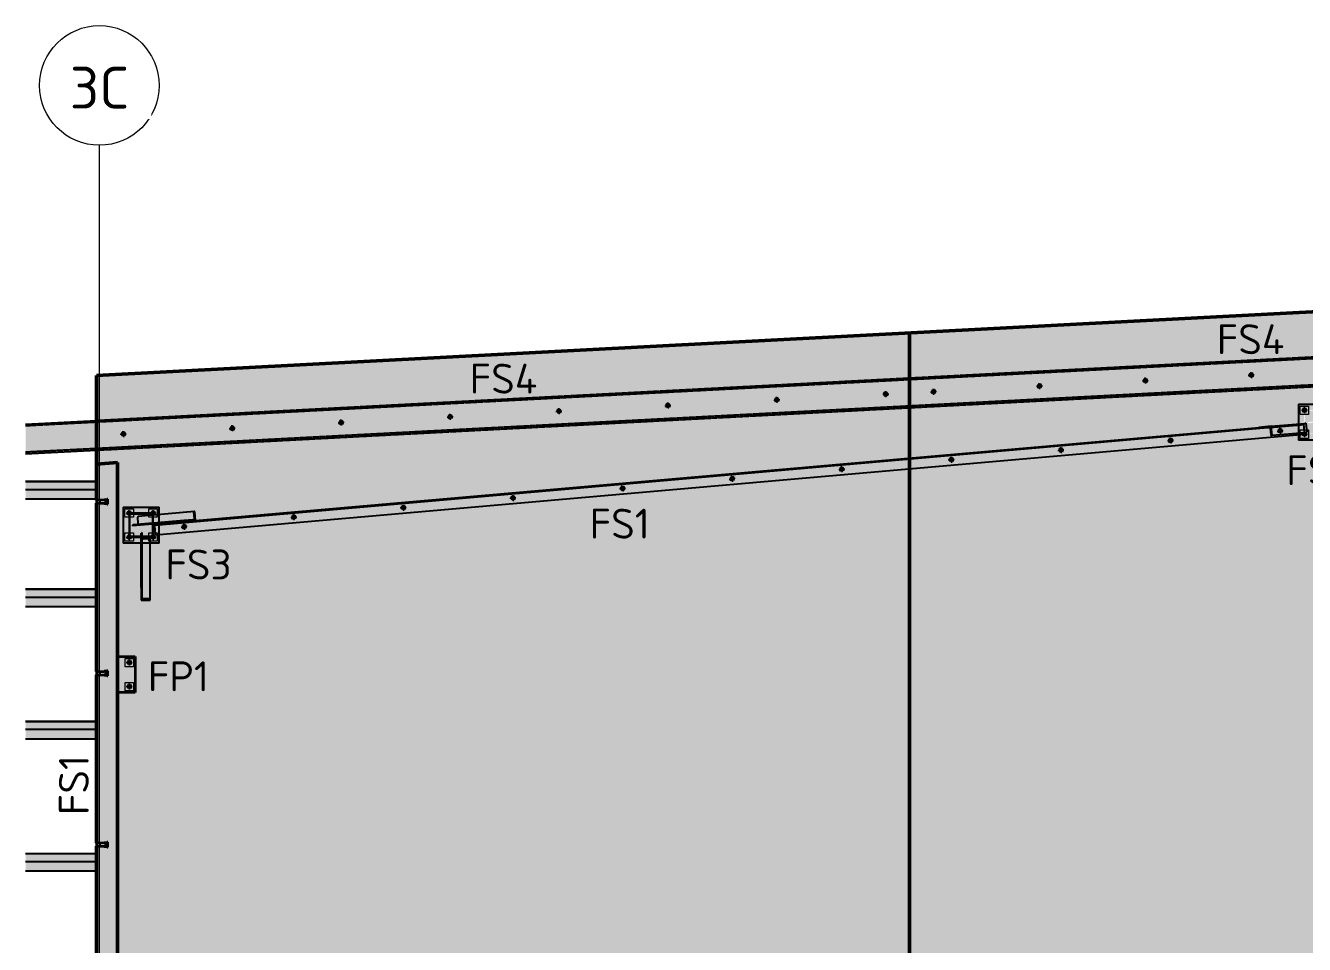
# Model space of a CAD drawing. Header units: millimetres. Extents: x -1292747 to -1174108, y -8316 to 50210.
# Drawn here: x -1242701 to -1232006, y 11844 to 19522 of the extents above; entities that cross this region are included whole.
import ezdxf

# ---------------------------------------------------------------- set-up
doc = ezdxf.new("R2010")
doc.units = ezdxf.units.MM
doc.linetypes.add('Hidden', pattern=[4, 3, -1])
for name, color, linetype, lineweight in [('A-060-M_DETAIL', 3, 'Continuous', 25), ('A-200-H_WALL', 111, 'Continuous', 13), ('A-200-M_WALL_EXT', 113, 'Continuous', 13), ('A-200-M_WALL_PAT', 111, 'Continuous', 13), ('A-200-MH_WALL', 110, 'Hidden', 13), ('S-280-M_STRUCT_FRAME', 12, 'Continuous', 13), ('Z-030-M_GRID', 191, 'Continuous', 13), ('Z-033_T_GRIDREF', 31, 'Continuous', 13), ('Z-060-M_DETAIL', 92, 'Continuous', 25)]:
    doc.layers.add(name, color=color, linetype=linetype, lineweight=lineweight)
doc.styles.add('ISOCPEUR', font='isocpeur.ttf', dxfattribs={"height": 250})
doc.styles.add('ISOCPEUR_1', font='isocpeur.ttf', dxfattribs={"height": 350})

# ---------------------------------------------------------------- blocks, each defined once
blk = doc.blocks.new('NRP_Framing-Steel-EA - RB725 - 75x75x8EA-3936348-S3_501-PRECAST SECTION C1')
at = {"layer": 'S-280-M_STRUCT_FRAME', "linetype": 'Hidden', "lineweight": 25}
blk.add_hatch(color=256, dxfattribs=at).paths.add_polyline_path([(4322483, 16099), (4322489, 16099), (4322482, 16174), (4322379, 16165), (4322380, 16162), (4322387, 16157), (4322465, 16164), (4322470, 16161), (4322473, 16157), (4322477, 16103), (4322481, 16101)])
h = blk.add_hatch(color=256, dxfattribs=at)
h.paths.add_polyline_path([(4322489, 16099), (4322759, 16123), (4322759, 16198), (4322482, 16174), (4322488, 16108)])
h.paths.add_polyline_path([(4322765, 16123), (4322779, 16125), (4322772, 16199), (4322765, 16199), (4322765, 16152)])
at = {"layer": 'S-280-M_STRUCT_FRAME', "lineweight": 25}
for p, q in [((4322482, 16174), (4322379, 16165)), ((4322379, 16165), (4322380, 16162)), ((4322387, 16157), (4322461, 16164)), ((4322473, 16157), (4322477, 16103)), ((4322482, 16174), (4322759, 16198)), ((4322489, 16099), (4322482, 16174)), ((4322765, 16199), (4322772, 16199)), ((4322772, 16199), (4322779, 16125)), ((4322485, 16099), (4322489, 16099)), ((4322489, 16099), (4322759, 16123)), ((4322765, 16123), (4322779, 16125))]:
    blk.add_line(p, q, dxfattribs=at)
at = {"layer": 'S-280-M_STRUCT_FRAME', "linetype": 'Hidden', "lineweight": 25}
for p, q in [((4322759, 16198), (4322765, 16199)), ((4322759, 16123), (4322765, 16123))]:
    blk.add_line(p, q, dxfattribs=at)
at = {"layer": 'S-280-M_STRUCT_FRAME', "lineweight": 25, "flags": 128}
for points in [[(4322380, 16162), (4322380, 16161), (4322380, 16160), (4322381, 16159), (4322382, 16159), (4322383, 16158), (4322384, 16158), (4322386, 16157), (4322387, 16157)], [(4322461, 16164), (4322463, 16164), (4322465, 16164), (4322467, 16163), (4322469, 16162), (4322470, 16161), (4322471, 16160), (4322472, 16158), (4322473, 16157)], [(4322477, 16103), (4322477, 16102), (4322478, 16101), (4322479, 16100), (4322480, 16100), (4322481, 16099), (4322482, 16099), (4322483, 16099), (4322485, 16099)]]:
    blk.add_lwpolyline(points, dxfattribs=at)
blk = doc.blocks.new('NRP_Framing-Steel-EA - RB725 - 75x75x8EA-3936451-S3_501-PRECAST SECTION C1')
at = {"layer": 'S-280-M_STRUCT_FRAME', "linetype": 'Hidden', "lineweight": 25}
h = blk.add_hatch(color=256, dxfattribs=at)
h.paths.add_polyline_path([(4313007, 15359), (4313007, 15359), (4313029, 15359)])
h.paths.add_polyline_path([(4313002, 15352), (4313125, 15364), (4313125, 15371), (4313007, 15361), (4313006, 15355), (4313004, 15353)])
h.paths.add_polyline_path([(4313131, 15364), (4313468, 15394), (4313473, 15397), (4313474, 15402), (4313131, 15371), (4313131, 15364)])
h = blk.add_hatch(color=256, dxfattribs=at)
h.paths.add_polyline_path([(4313003, 15415), (4313125, 15426), (4313125, 15430), (4313004, 15419), (4313003, 15416)])
h.paths.add_polyline_path([(4313131, 15426), (4313470, 15457), (4313471, 15459), (4313475, 15461), (4313476, 15461), (4313131, 15430), (4313131, 15426)])
h = blk.add_hatch(color=256, dxfattribs=at)
h.paths.add_polyline_path([(4313007, 15361), (4313125, 15371), (4313125, 15425), (4313003, 15415), (4313007, 15361)])
h.paths.add_polyline_path([(4313131, 15372), (4313474, 15403), (4313470, 15456), (4313131, 15426), (4313131, 15381)])
blk.add_hatch(color=256, dxfattribs=at).paths.add_polyline_path([(4313384, 15378), (4313487, 15387), (4313480, 15462), (4313475, 15461), (4313470, 15456), (4313474, 15399), (4313470, 15395), (4313464, 15393), (4313387, 15386), (4313384, 15381)])
h = blk.add_hatch(color=256, dxfattribs=at)
h.paths.add_polyline_path([(4312960, 15344), (4313125, 15359), (4313125, 15363), (4312961, 15348), (4312960, 15345)])
h.paths.add_polyline_path([(4313131, 15359), (4313384, 15382), (4313385, 15385), (4313389, 15386), (4313390, 15386), (4313131, 15363), (4313131, 15359)])
h = blk.add_hatch(color=256, dxfattribs=at)
h.paths.add_polyline_path([(4312960, 15341), (4313125, 15355), (4313125, 15358), (4312960, 15344), (4312960, 15342)])
h.paths.add_polyline_path([(4313131, 15356), (4313384, 15378), (4313384, 15381), (4313131, 15359)])
at = {"layer": 'S-280-M_STRUCT_FRAME', "lineweight": 25}
for p, q in [((4313007, 15361), (4313003, 15415)), ((4313125, 15430), (4313006, 15420)), ((4313476, 15461), (4313131, 15431)), ((4313470, 15456), (4313474, 15402)), ((4313480, 15462), (4313476, 15461)), ((4313487, 15387), (4313480, 15462)), ((4313125, 15355), (4312960, 15341)), ((4312960, 15341), (4312960, 15344)), ((4313125, 15363), (4312963, 15349)), ((4313390, 15386), (4313131, 15364)), ((4313384, 15378), (4313131, 15356)), ((4313384, 15378), (4313487, 15387)), ((4313384, 15381), (4313384, 15378)), ((4313464, 15393), (4313390, 15386))]:
    blk.add_line(p, q, dxfattribs=at)
at = {"layer": 'S-280-M_STRUCT_FRAME', "linetype": 'Hidden', "lineweight": 25}
for p, q in [((4313131, 15431), (4313125, 15430)), ((4313131, 15364), (4313125, 15363)), ((4313131, 15356), (4313125, 15355))]:
    blk.add_line(p, q, dxfattribs=at)
at = {"layer": 'S-280-M_STRUCT_FRAME', "lineweight": 25, "flags": 128}
for points in [[(4313474, 15402), (4313474, 15400), (4313474, 15399), (4313473, 15397), (4313472, 15396), (4313470, 15395), (4313468, 15394), (4313466, 15393), (4313464, 15393)], [(4313476, 15461), (4313475, 15461), (4313474, 15461), (4313472, 15460), (4313471, 15459), (4313471, 15458), (4313470, 15458), (4313470, 15457), (4313470, 15456)], [(4313390, 15386), (4313389, 15386), (4313387, 15386), (4313386, 15385), (4313385, 15385), (4313385, 15384), (4313384, 15383), (4313384, 15382), (4313384, 15381)]]:
    blk.add_lwpolyline(points, dxfattribs=at)
at = {"layer": 'S-280-M_STRUCT_FRAME', "lineweight": 25}
for centre, major_axis, start_param, end_param in [((4313006, 15415), (-0.44, 4.98), 0, 1.570796), ((4312964, 15344), (-0.44, 4.98), 0, 1.570796), ((4313001, 15360), (-0.7, 7.97), 3.174367, 4.712389)]:
    blk.add_ellipse(centre, major_axis=major_axis, ratio=0.725827, start_param=start_param, end_param=end_param, dxfattribs=at)
blk = doc.blocks.new('NRP_Framing-Steel-EA - RA728 - 90x90x8EA-3936199-S3_501-PRECAST SECTION C1')
at = {"layer": 'S-280-M_STRUCT_FRAME', "linetype": 'Hidden', "lineweight": 25}
for p, q in [((4322386, 16157), (4313144, 15349)), ((4322752, 16189), (4322462, 16164))]:
    blk.add_line(p, q, dxfattribs=at)
blk = doc.blocks.new('NRP_Framing-Steel-EA - WB725 - 75x75x8EA-3952099-S3_501-PRECAST SECTION C1')
at = {"layer": 'S-280-M_STRUCT_FRAME', "linetype": 'Hidden', "lineweight": 25}
h = blk.add_hatch(color=256, dxfattribs=at)
h.paths.add_polyline_path([(4313035, 14827), (4313035, 15248), (4313032, 15248), (4313032, 14827)])
h.paths.add_polyline_path([(4313035, 15254), (4313035, 15282), (4313032, 15282), (4313032, 15254)])
h = blk.add_hatch(color=256, dxfattribs=at)
h.paths.add_polyline_path([(4313040, 14820), (4313040, 15248), (4313035, 15248), (4313036, 14827), (4313039, 14825), (4313040, 14821)])
h.paths.add_polyline_path([(4313039, 15254), (4313040, 15254), (4313040, 15279), (4313039, 15281), (4313035, 15282), (4313035, 15254), (4313039, 15254)])
for points in [[(4313048, 14733), (4313048, 15226), (4313043, 15229), (4313040, 15237), (4313041, 14740), (4313044, 14735), (4313047, 14733)], [(4313102, 14733), (4313102, 15226), (4313048, 15226), (4313048, 14733)], [(4313107, 14726), (4313107, 15219), (4313106, 15224), (4313102, 15226), (4313103, 14733), (4313106, 14731), (4313107, 14727)], [(4313107, 14722), (4313107, 14727), (4313102, 14733), (4313045, 14734), (4313042, 14738), (4313040, 14744), (4313040, 14823), (4313035, 14827), (4313032, 14827), (4313032, 14722)]]:
    blk.add_hatch(color=256, dxfattribs=at).paths.add_polyline_path(points)
at = {"layer": 'S-280-M_STRUCT_FRAME', "lineweight": 25}
for p, q in [((4313032, 15282), (4313035, 15282)), ((4313032, 15254), (4313032, 15282)), ((4313032, 14827), (4313032, 15248)), ((4313040, 15254), (4313040, 15279)), ((4313040, 14820), (4313040, 15248)), ((4313107, 14726), (4313107, 15231)), ((4313035, 14827), (4313032, 14827)), ((4313032, 14827), (4313032, 14722)), ((4313040, 14744), (4313040, 14820)), ((4313032, 14722), (4313107, 14722)), ((4313102, 14733), (4313048, 14733)), ((4313107, 14722), (4313107, 14726))]:
    blk.add_line(p, q, dxfattribs=at)
at = {"layer": 'S-280-M_STRUCT_FRAME', "linetype": 'Hidden', "lineweight": 25}
for p, q in [((4313032, 15248), (4313032, 15254)), ((4313040, 15248), (4313040, 15254)), ((4313048, 15235), (4313102, 15235))]:
    blk.add_line(p, q, dxfattribs=at)
at = {"layer": 'S-280-M_STRUCT_FRAME', "lineweight": 25, "flags": 128}
for points in [[(4313040, 14821), (4313040, 14821), (4313040, 14823), (4313039, 14824), (4313039, 14825), (4313038, 14826), (4313037, 14827), (4313036, 14827), (4313035, 14827)], [(4313048, 14733), (4313047, 14733), (4313045, 14734), (4313044, 14735), (4313043, 14736), (4313042, 14738), (4313041, 14740), (4313040, 14742), (4313040, 14744)], [(4313107, 14726), (4313107, 14727), (4313107, 14729), (4313106, 14730), (4313106, 14731), (4313105, 14732), (4313104, 14732), (4313103, 14733), (4313102, 14733)]]:
    blk.add_lwpolyline(points, dxfattribs=at)
at = {"layer": 'S-280-M_STRUCT_FRAME', "lineweight": 25}
blk.add_ellipse((4313035, 15279), major_axis=(-5, 0), ratio=0.71237, start_param=3.141593, end_param=4.712389, dxfattribs=at)
at = {"layer": 'S-280-M_STRUCT_FRAME', "linetype": 'Hidden', "lineweight": 25}
for centre, major_axis, start_param, end_param in [((4313048, 15240), (8, 0), 3.141593, 4.712389), ((4313102, 15231), (5, 0), 0, 1.570796)]:
    blk.add_ellipse(centre, major_axis=major_axis, ratio=0.71237, start_param=start_param, end_param=end_param, dxfattribs=at)
blk = doc.blocks.new('NRP_Framing-Steel-PFC - R308 - 250PFC-4012580-S3_501-PRECAST SECTION C1')
at = {"layer": 'S-280-M_STRUCT_FRAME', "linetype": 'Hidden', "lineweight": 25}
blk.add_hatch(color=256, dxfattribs=at).paths.add_polyline_path([(4312065, 15941), (4312657, 15972), (4312657, 16223), (4312065, 16192), (4312065, 16152)])
for p, q in [((4312657, 16223), (4332667, 17267)), ((4332667, 17252), (4312657, 16208)), ((4331737, 16984), (4312657, 15987)), ((4331312, 16946), (4312657, 15972)), ((4312657, 16208), (4312065, 16177)), ((4312657, 15987), (4312065, 15957))]:
    blk.add_line(p, q, dxfattribs=at)
at = {"layer": 'S-280-M_STRUCT_FRAME', "lineweight": 25}
for p, q in [((4312065, 16192), (4312657, 16223)), ((4312657, 15972), (4312065, 15941))]:
    blk.add_line(p, q, dxfattribs=at)
blk = doc.blocks.new('NRP_Framing-Steel-Purlin Z - G914 - EZ250-15-V5-S3_501-PRECAST SECTION C1')
at = {"layer": 'S-280-M_STRUCT_FRAME', "linetype": 'Hidden', "lineweight": 25}
for points in [[(4312065, 11498), (4312657, 11498), (4312657, 11500), (4312065, 11500)], [(4312227, 11496), (4312657, 11497), (4312657, 11498), (4312065, 11497), (4312065, 11496)], [(4312065, 11431), (4312657, 11431), (4312657, 11496), (4312065, 11496)], [(4312227, 11429), (4312657, 11430), (4312657, 11431), (4312065, 11430), (4312065, 11429)], [(4312227, 11425), (4312657, 11426), (4312657, 11429), (4312065, 11428), (4312065, 11425)], [(4312227, 11356), (4312657, 11356), (4312657, 11425), (4312065, 11425), (4312065, 11356)], [(4312227, 11353), (4312657, 11354), (4312657, 11356), (4312065, 11355), (4312065, 11353)]]:
    blk.add_hatch(color=256, dxfattribs=at).paths.add_polyline_path(points)
at = {"layer": 'S-280-M_STRUCT_FRAME', "lineweight": 25}
for p, q in [((4312065, 11500), (4312657, 11500)), ((4312065, 11498), (4312657, 11498)), ((4312657, 11500), (4312657, 11498)), ((4312657, 11498), (4312657, 11496)), ((4312657, 11496), (4312657, 11431)), ((4312657, 11429), (4312065, 11429)), ((4312065, 11353), (4312657, 11353)), ((4312657, 11431), (4312657, 11429)), ((4312657, 11425), (4312657, 11429)), ((4312657, 11425), (4312657, 11356)), ((4312657, 11353), (4312657, 11356))]:
    blk.add_line(p, q, dxfattribs=at)
at = {"layer": 'S-280-M_STRUCT_FRAME', "linetype": 'Hidden', "lineweight": 25}
for p, q in [((4312657, 11429), (4312657, 11429)), ((4312657, 11353), (4312657, 11353)), ((4312657, 11353), (4312657, 11353))]:
    blk.add_line(p, q, dxfattribs=at)
blk = doc.blocks.new('NRP_Precast Connection Single _v2_ - F_ - PANEL DETAIL _CORNER CLIP_-1252424-S3_501-PRECAST SECTION C1')
at = {"layer": 'Z-060-M_DETAIL', "lineweight": 35}
for p, q in [((4312832, 14249), (4312982, 14249)), ((4312832, 13949), (4312832, 14249)), ((4312982, 14249), (4312982, 13949)), ((4312982, 13949), (4312832, 13949))]:
    blk.add_line(p, q, dxfattribs=at)
at = {"layer": 'Z-060-M_DETAIL', "lineweight": 18}
for p, q in [((4312897, 14234), (4312967, 14234)), ((4312897, 14164), (4312897, 14234)), ((4312967, 14234), (4312967, 14164)), ((4312967, 14164), (4312897, 14164)), ((4312897, 14034), (4312967, 14034)), ((4312897, 13964), (4312897, 14034)), ((4312967, 14034), (4312967, 13964)), ((4312967, 13964), (4312897, 13964))]:
    blk.add_line(p, q, dxfattribs=at)
at = {"layer": 'Z-060-M_DETAIL', "lineweight": 13}
for p, q in [((4312932, 14199), (4312932, 14224)), ((4312907, 14199), (4312932, 14199)), ((4312957, 14199), (4312932, 14199)), ((4312932, 14199), (4312932, 14174)), ((4312932, 13999), (4312932, 14024)), ((4312907, 13999), (4312932, 13999)), ((4312957, 13999), (4312932, 13999)), ((4312932, 13999), (4312932, 13974))]:
    blk.add_line(p, q, dxfattribs=at)
at = {"layer": 'Z-060-M_DETAIL'}
for p, q in [((4312924, 14214), (4312915, 14199)), ((4312924, 14184), (4312915, 14199)), ((4312941, 14214), (4312924, 14214)), ((4312941, 14184), (4312924, 14184)), ((4312950, 14199), (4312941, 14214)), ((4312950, 14199), (4312941, 14184)), ((4312924, 14014), (4312915, 13999)), ((4312941, 14014), (4312924, 14014)), ((4312950, 13999), (4312941, 14014)), ((4312924, 13984), (4312915, 13999)), ((4312941, 13984), (4312924, 13984)), ((4312950, 13999), (4312941, 13984))]:
    blk.add_line(p, q, dxfattribs=at)
for centre in [(4312932, 14199), (4312932, 13999)]:
    blk.add_circle(centre, 10, dxfattribs=at)
blk = doc.blocks.new('NRP_Precast Connection Single _v2_ - F_ - STEEL DETAIL _PFC ON TOP OF WALL_-1868584-S3_501-PRECAST SECTION C1')
at = {"layer": 'Z-060-M_DETAIL', "lineweight": 35}
blk.add_hatch(color=256, dxfattribs=at).paths.add_polyline_path([(4312734, 12671), (4312738, 12675), (4312737, 12680), (4312734, 12683), (4312730, 12683), (4312726, 12677), (4312726, 12675), (4312729, 12672)])
for p, q in [((4312657, 12690), (4312657, 12685)), ((4312718, 12690), (4312657, 12690)), ((4312657, 12685), (4312657, 12669)), ((4312657, 12669), (4312657, 12664)), ((4312657, 12664), (4312719, 12664)), ((4312722, 12693), (4312718, 12690)), ((4312719, 12664), (4312722, 12661)), ((4312742, 12693), (4312722, 12693)), ((4312722, 12661), (4312742, 12661)), ((4312747, 12698), (4312742, 12693)), ((4312742, 12661), (4312747, 12656)), ((4312752, 12698), (4312747, 12698)), ((4312747, 12656), (4312752, 12656)), ((4312752, 12656), (4312752, 12698))]:
    blk.add_line(p, q, dxfattribs=at)
at = {"layer": 'Z-060-M_DETAIL', "lineweight": 18}
for p, q in [((4312692, 12685), (4312657, 12685)), ((4312657, 12669), (4312692, 12669)), ((4312692, 12669), (4312692, 12685))]:
    blk.add_line(p, q, dxfattribs=at)
for start, end in [(90, 270), (270, 90)]:
    blk.add_arc((4312732, 12677), 6, start, end, dxfattribs=at)
blk = doc.blocks.new('NRP_Precast Connection Single _v2_ - F_ - STRING DETAIL ONLY _BOLT PLAN_-1875139-S3_501-PRECAST SECTION C1')
at = {"layer": 'Z-060-M_DETAIL', "lineweight": 13}
for p, q in [((4321614, 16053), (4321639, 16055)), ((4321639, 16055), (4321637, 16080)), ((4321664, 16057), (4321639, 16055)), ((4321639, 16055), (4321641, 16030))]:
    blk.add_line(p, q, dxfattribs=at)
at = {"layer": 'Z-060-M_DETAIL'}
for p, q in [((4321629, 16069), (4321622, 16054)), ((4321632, 16039), (4321622, 16054)), ((4321647, 16071), (4321629, 16069)), ((4321656, 16057), (4321647, 16071)), ((4321656, 16057), (4321649, 16041)), ((4321649, 16041), (4321632, 16039))]:
    blk.add_line(p, q, dxfattribs=at)
blk.add_circle((4321639, 16055), 10, dxfattribs=at)
blk = doc.blocks.new('NRP_Precast Connection Single _v2_ - FS3 - STEEL DETAIL-1252412-S3_501-PRECAST SECTION C1')
at = {"layer": 'Z-060-M_DETAIL'}
for p, q in [((4322709, 16358), (4322709, 16058)), ((4322709, 16358), (4323009, 16358)), ((4322750, 16323), (4322742, 16308)), ((4322750, 16293), (4322742, 16308)), ((4322768, 16323), (4322750, 16323)), ((4322768, 16293), (4322750, 16293)), ((4322776, 16308), (4322768, 16323)), ((4322776, 16308), (4322768, 16293)), ((4322950, 16323), (4322942, 16308)), ((4322950, 16293), (4322942, 16308)), ((4322968, 16323), (4322950, 16323)), ((4322968, 16293), (4322950, 16293)), ((4322976, 16308), (4322968, 16323)), ((4322976, 16308), (4322968, 16293)), ((4323009, 16058), (4323009, 16358)), ((4323009, 16058), (4322709, 16058)), ((4322750, 16123), (4322742, 16108)), ((4322750, 16093), (4322742, 16108)), ((4322768, 16123), (4322750, 16123)), ((4322768, 16093), (4322750, 16093)), ((4322776, 16108), (4322768, 16123)), ((4322776, 16108), (4322768, 16093)), ((4322950, 16123), (4322942, 16108)), ((4322950, 16093), (4322942, 16108)), ((4322968, 16123), (4322950, 16123)), ((4322968, 16093), (4322950, 16093)), ((4322976, 16108), (4322968, 16123)), ((4322976, 16108), (4322968, 16093))]:
    blk.add_line(p, q, dxfattribs=at)
at = {"layer": 'Z-060-M_DETAIL', "lineweight": 18}
for p, q in [((4322724, 16343), (4322794, 16343)), ((4322724, 16273), (4322724, 16343)), ((4322794, 16273), (4322724, 16273)), ((4322794, 16343), (4322794, 16273)), ((4322924, 16343), (4322994, 16343)), ((4322924, 16273), (4322924, 16343)), ((4322994, 16273), (4322924, 16273)), ((4322994, 16343), (4322994, 16273)), ((4322724, 16143), (4322794, 16143)), ((4322724, 16073), (4322724, 16143)), ((4322794, 16073), (4322724, 16073)), ((4322794, 16143), (4322794, 16073)), ((4322924, 16143), (4322994, 16143)), ((4322924, 16073), (4322924, 16143)), ((4322994, 16073), (4322924, 16073)), ((4322994, 16143), (4322994, 16073))]:
    blk.add_line(p, q, dxfattribs=at)
at = {"layer": 'Z-060-M_DETAIL', "lineweight": 13}
for p, q in [((4322734, 16308), (4322759, 16308)), ((4322759, 16308), (4322759, 16333)), ((4322784, 16308), (4322759, 16308)), ((4322759, 16308), (4322759, 16283)), ((4322934, 16308), (4322959, 16308)), ((4322959, 16308), (4322959, 16333)), ((4322984, 16308), (4322959, 16308)), ((4322959, 16308), (4322959, 16283)), ((4322734, 16108), (4322759, 16108)), ((4322759, 16108), (4322759, 16133)), ((4322784, 16108), (4322759, 16108)), ((4322759, 16108), (4322759, 16083)), ((4322934, 16108), (4322959, 16108)), ((4322959, 16108), (4322959, 16133)), ((4322984, 16108), (4322959, 16108)), ((4322959, 16108), (4322959, 16083))]:
    blk.add_line(p, q, dxfattribs=at)
at = {"layer": 'Z-060-M_DETAIL'}
for centre in [(4322759, 16308), (4322959, 16308), (4322759, 16108), (4322959, 16108)]:
    blk.add_circle(centre, 10, dxfattribs=at)
blk = doc.blocks.new('Grid - NRP_Grid-Head-320187-S3_501-PRECAST SECTION C1')
at = {"layer": 'Z-033_T_GRIDREF'}
blk.add_circle((4352682, 19022), 500, dxfattribs=at)

msp = doc.modelspace()

# ---------------------------------------------------------------- hatches: boundary and pattern name
at = {"layer": 'A-200-H_WALL'}
h = msp.add_hatch(color=256, dxfattribs=at)
h.paths.add_polyline_path([(-1230442, 4900), (-1228921, 4900), (-1228921.5, 4962), (-1228924, 4965), (-1228924, 4985), (-1228929, 4990), (-1228929, 4995), (-1228887, 4995), (-1228887, 4990), (-1228892, 4985), (-1228892, 4965), (-1228895, 4961.4), (-1228895, 4900), (-1228708, 4900), (-1228708, 16396.3), (-1231798.3, 16126.6), (-1231806.3, 16204.9), (-1231806.3, 16122.6), (-1231812.1, 16111.4), (-1231821.3, 16107.6), (-1231993.2, 16108.4), (-1232002.2, 16112.7), (-1232006.8, 16122.7), (-1232007.7, 16122.6), (-1232006.8, 16107.7), (-1235308, 15818.9), (-1235308, 4900), (-1235121, 4900), (-1235121.5, 4962), (-1235124, 4965), (-1235124, 4985), (-1235129, 4990), (-1235129, 4995), (-1235087, 4995), (-1235087, 4990), (-1235092, 4985), (-1235092, 4965), (-1235095, 4961.4), (-1235095, 4900), (-1233571, 4900), (-1233571.5, 4962), (-1233574, 4965), (-1233574, 4985), (-1233579, 4990), (-1233579, 4995), (-1233537, 4995), (-1233537, 4990), (-1233542, 4985), (-1233542, 4965), (-1233545, 4961.4), (-1233545, 4900), (-1232021, 4900), (-1232021.5, 4962), (-1232024, 4965), (-1232024, 4985), (-1232029, 4990), (-1232029, 4995), (-1231987, 4995), (-1231987, 4990), (-1231992, 4985), (-1231992, 4965), (-1231995, 4961.4), (-1231995, 4900), (-1230471, 4900), (-1230471.5, 4962), (-1230474, 4965), (-1230474, 4985), (-1230479, 4990), (-1230479, 4995), (-1230437, 4995), (-1230437, 4990), (-1230442, 4985), (-1230442, 4965), (-1230445, 4961.4), (-1230445, 4900)])
h.paths.add_polyline_path([(-1235308, 15909.2), (-1232006.3, 16198.1), (-1232006.3, 16292.6), (-1232001.9, 16303.2), (-1231991.3, 16307.6), (-1231821.3, 16307.6), (-1231810.7, 16303.2), (-1231806.3, 16290.8), (-1231457.8, 16320.8), (-1231451.3, 16246.6), (-1228708, 16486.6), (-1228708, 17298.5), (-1235308, 16953.9), (-1235308, 16107.9)])
h.paths.add_polyline_path([(-1231821.3, 16113.6), (-1231814.9, 16116.2), (-1231812.3, 16122.6), (-1231812.3, 16215), (-1231976.7, 16200.6), (-1231976.2, 16207.2), (-1231973.8, 16208.9), (-1231931.9, 16213.7), (-1231930, 16216.8), (-1231929.6, 16221), (-1231933.6, 16278.2), (-1231931.1, 16279.9), (-1231812.3, 16290.3), (-1231812.3, 16292.6), (-1231814.9, 16298.9), (-1231821.3, 16301.6), (-1231991.3, 16301.6), (-1231997.7, 16298.9), (-1232000.3, 16292.6), (-1232000.3, 16198.6), (-1231992.9, 16199.2), (-1231986.4, 16124.5), (-1232000.3, 16122.6), (-1231997.7, 16116.2), (-1231991.3, 16113.6), (-1231986.4, 16113.6)])
h.paths.add_polyline_path([(-1231468.4, 16315.4), (-1231465.7, 16319.8), (-1231468, 16317.3), (-1231468.4, 16316.4)])
h = msp.add_hatch(color=256, dxfattribs=at)
h.paths.add_polyline_path([(-1235492, 4900), (-1235308, 4900), (-1235308, 15818.9), (-1241613.8, 15267.8), (-1241621.6, 15356.8), (-1241634.5, 15355.2), (-1241634.5, 15262.7), (-1241638.9, 15252.1), (-1241649.5, 15247.7), (-1241725, 15247.7), (-1241724.2, 15234), (-1241722.6, 15228.9), (-1241717, 15225.6), (-1241661.1, 15224.5), (-1241659.4, 15223.5), (-1241658, 15218.6), (-1241658, 14721.8), (-1241733, 14721.8), (-1241733, 15247.7), (-1241819.5, 15247.7), (-1241830.1, 15252.1), (-1241834.5, 15262.7), (-1241834.5, 15432.7), (-1241830.1, 15443.3), (-1241819.5, 15447.7), (-1241649.5, 15447.7), (-1241638.9, 15443.3), (-1241634.5, 15431), (-1241284.9, 15460.6), (-1241278.5, 15386.8), (-1235308, 15909.2), (-1235308, 16953.9), (-1242108, 16598.9), (-1242108, 15856.1), (-1241933, 15871.4), (-1241933, 4900), (-1241921, 4900), (-1241921.5, 4962), (-1241924, 4965), (-1241924, 4985), (-1241929, 4990), (-1241929, 4995), (-1241887, 4995), (-1241887, 4990), (-1241892, 4985), (-1241892, 4965), (-1241895, 4961.4), (-1241895, 4900), (-1240321, 4900), (-1240321.5, 4962), (-1240324, 4965), (-1240324, 4985), (-1240329, 4990), (-1240329, 4995), (-1240287, 4995), (-1240287, 4990), (-1240292, 4985), (-1240292, 4965), (-1240295, 4961.4), (-1240295, 4900), (-1238721, 4900), (-1238721.5, 4962), (-1238724, 4965), (-1238724, 4985), (-1238729, 4990), (-1238729, 4995), (-1238687, 4995), (-1238687, 4990), (-1238692, 4985), (-1238692, 4965), (-1238695, 4961.4), (-1238695, 4900), (-1237121, 4900), (-1237121.5, 4962), (-1237124, 4965), (-1237124, 4985), (-1237129, 4990), (-1237129, 4995), (-1237087, 4995), (-1237087, 4990), (-1237092, 4985), (-1237092, 4965), (-1237095, 4961.4), (-1237095, 4900), (-1235521, 4900), (-1235521.5, 4962), (-1235524, 4965), (-1235524, 4985), (-1235529, 4990), (-1235529, 4995), (-1235487, 4995), (-1235487, 4990), (-1235492, 4985), (-1235492, 4965), (-1235495, 4961.4), (-1235495, 4900)])
h.paths.add_polyline_path([(-1241733, 4956.1), (-1241808, 4956.1), (-1241807.9, 5372.3), (-1241803, 5377.9), (-1241745.9, 5378.8), (-1241742.3, 5382.9), (-1241741, 5389.2), (-1241740.6, 5468), (-1241736, 5472.4), (-1241733, 5472.4), (-1241733, 4985)])
h.paths.add_polyline_path([(-1241658.1, 14727.4), (-1241660.2, 14731.8), (-1241662, 14731.8), (-1241658.4, 14727.7)])
h.paths.add_polyline_path([(-1241725.4, 14822.7), (-1241727.2, 14825.9), (-1241727.2, 14824.5), (-1241725.8, 14823.2)])
h.paths.add_polyline_path([(-1241819.5, 15253.7), (-1241733, 15253.7), (-1241733, 15282.5), (-1241726.5, 15281.4), (-1241725, 15278.9), (-1241724.2, 15253.7), (-1241649.5, 15253.7), (-1241643.1, 15256.4), (-1241640.5, 15262.7), (-1241640.5, 15355.2), (-1241805.1, 15340.8), (-1241804.6, 15347.4), (-1241802.1, 15349.1), (-1241760.3, 15353.8), (-1241758.4, 15356.9), (-1241758, 15361.1), (-1241762, 15418.4), (-1241759.5, 15420), (-1241640.5, 15430.5), (-1241640.5, 15432.7), (-1241643.1, 15439.1), (-1241649.5, 15441.7), (-1241819.5, 15441.7), (-1241825.8, 15439.1), (-1241828.5, 15432.7), (-1241828.5, 15262.7), (-1241825.8, 15256.4)])
h.paths.add_polyline_path([(-1241295.6, 15455.6), (-1241292.9, 15460), (-1241295.2, 15457.6), (-1241295.5, 15456.6)])
at = {"layer": 'A-200-M_WALL_PAT'}
h = msp.add_hatch(dxfattribs=at)
h.set_pattern_fill('FP_4', color=8, angle=116.56505, style=0, pattern_type=2)
h.set_pattern_definition([(296.565, (-1228700.4, 76.2), (-0.0004, 507.9998), [56.796, -1079.126]), (33.69, (-1228675, 25.4), (0.0002, 508.0005), [91.58, -1740.04]), (33.69, (-1228167, 25.4), (0.0002, 508.0005), [91.58, -1740.04]), (33.69, (-1227659, 25.4), (0.0002, 508.0005), [91.58, -1740.04]), (116.565, (-1228598.8, 76.2), (-0.0004, 507.9998), [56.796, -1079.126]), (213.69, (-1228624.2, 127), (0.0002, 508.0005), [91.58, -1740.04]), (213.69, (-1228116.2, 127), (0.0002, 508.0005), [91.58, -1740.04]), (213.69, (-1227608.2, 127), (0.0002, 508.0005), [91.58, -1740.04]), (26.565, (-1228497.2, 76.2), (0.0005, 508), [113.592, -1022.33]), (26.565, (-1227989.2, 76.2), (0.0005, 508), [113.592, -1022.33]), (270, (-1228395.6, 127), (508, 0.0004), [50.8, -457.2]), (225, (-1228395.6, 76.2), (-0.0004, 507.9997), [71.842, -646.578]), (135, (-1228446.4, 25.4), (-0.0004, 507.9997), [71.842, -646.578]), (288.43505, (-1228598.8, 228.6), (-0.0006, 508), [80.322, -1526.115]), (18.435, (-1228573.4, 152.4), (-0.0006, 508), [80.322, -1526.115]), (18.435, (-1228065.4, 152.4), (-0.0006, 508), [80.322, -1526.115]), (18.435, (-1227557.4, 152.4), (-0.0006, 508), [80.322, -1526.115]), (135, (-1228497.2, 177.8), (-0.0004, 507.9997), [71.842, -646.578]), (180, (-1228548, 228.6), (0.0004, -508), [50.8, -457.2]), (251.56505, (-1228725.8, 355.6), (-0.0003, 508), [80.322, -1526.115]), (315, (-1228751.2, 279.4), (-0.0004, 507.9997), [71.842, -646.578]), (71.56505, (-1228700.4, 228.6), (-0.0003, 508), [80.322, -1526.115]), (135, (-1228675, 304.8), (-0.0004, 507.9997), [71.842, -646.578]), (225, (-1228522.6, 355.6), (-0.0004, 507.9997), [71.842, -646.578]), (123.69, (-1228573.4, 304.8), (0.0002, 508.0005), [91.58, -1740.04]), (123.69, (-1228065.4, 304.8), (0.0002, 508.0005), [91.58, -1740.04]), (26.565, (-1228624.2, 381), (0.0005, 508), [56.796, -1079.126]), (26.565, (-1228116.2, 381), (0.0005, 508), [56.796, -1079.126]), (315, (-1228573.4, 406.4), (-0.0004, 507.9997), [71.842, -646.578]), (213.69, (-1228344.8, 482.6), (0.0002, 508.0005), [91.58, -1740.04]), (213.69, (-1227836.8, 482.6), (0.0002, 508.0005), [91.58, -1740.04]), (213.69, (-1227328.8, 482.6), (0.0002, 508.0005), [91.58, -1740.04]), (296.565, (-1228421, 431.8), (-0.0004, 507.9998), [56.796, -1079.126]), (45, (-1228395.6, 381), (-0.0004, 507.9997), [71.842, -646.578]), (90, (-1228344.8, 431.8), (-508, -0.0004), [50.8, -457.2]), (213.69, (-1228573.4, 508), (0.0002, 508.0005), [91.58, -1740.04]), (213.69, (-1228065.4, 508), (0.0002, 508.0005), [91.58, -1740.04]), (213.69, (-1227557.4, 508), (0.0002, 508.0005), [91.58, -1740.04]), (315, (-1228649.6, 457.2), (-0.0004, 507.9997), [35.921, -682.499]), (26.565, (-1228624.2, 431.8), (0.0005, 508), [56.796, -1079.126]), (26.565, (-1228116.2, 431.8), (0.0005, 508), [56.796, -1079.126]), (90, (-1228573.4, 457.2), (-508, -0.0004), [50.8, -457.2]), (333.435, (-1228776.6, 482.6), (-0.001, 508), [56.796, -1079.126]), (333.435, (-1228268.6, 482.6), (-0.001, 508), [56.796, -1079.126]), (243.435, (-1228725.8, 457.2), (-0.0004, 507.9998), [56.796, -1079.126]), (161.565, (-1228751.2, 406.4), (-0.0003, 508), [80.322, -1526.115]), (161.565, (-1228243.2, 406.4), (-0.0003, 508), [80.322, -1526.115]), (161.565, (-1227735.2, 406.4), (-0.0003, 508), [80.322, -1526.115]), (45, (-1228827.4, 431.8), (-0.0004, 507.9997), [71.842, -646.578]), (26.565, (-1228802, -0.0003), (0.0005, 508), [56.796, -1079.126]), (26.565, (-1228294, 0.0002), (0.0005, 508), [56.796, -1079.126]), (116.565, (-1228751.2, 25.4), (-0.0004, 507.9998), [56.796, -1079.126]), (206.565, (-1228776.6, 76.2), (0.0005, 508), [56.796, -1079.126]), (206.565, (-1228268.6, 76.2), (0.0005, 508), [56.796, -1079.126]), (296.565, (-1228827.4, 50.8), (-0.0004, 507.9998), [56.796, -1079.126]), (14.036, (-1228446.4, 228.6), (0.002, 508), [104.727, -1989.81]), (14.036, (-1227938.4, 228.6), (0.002, 508), [104.727, -1989.81]), (14.036, (-1227430.4, 228.6), (0.002, 508), [104.727, -1989.81]), (14.036, (-1226922.4, 228.6), (0.002, 508), [104.727, -1989.81]), (135, (-1228344.8, 254), (-0.0004, 507.9997), [71.842, -646.578]), (198.435, (-1228395.6, 304.8), (-0.0006, 508), [80.322, -1526.115]), (198.435, (-1227887.6, 304.8), (-0.0006, 508), [80.322, -1526.115]), (198.435, (-1227379.6, 304.8), (-0.0006, 508), [80.322, -1526.115]), (296.565, (-1228471.8, 279.4), (-0.0004, 507.9998), [56.796, -1079.126]), (333.435, (-1228802, 152.4), (-0.001, 508), [56.796, -1079.126]), (333.435, (-1228294, 152.4), (-0.001, 508), [56.796, -1079.126]), (45, (-1228751.2, 127), (-0.0004, 507.9997), [35.921, -682.499]), (116.565, (-1228725.8, 152.4), (-0.0004, 507.9998), [56.796, -1079.126]), (225, (-1228751.2, 203.2), (-0.0004, 507.9997), [71.842, -646.578])])
h.paths.add_polyline_path([(-1241933, 4900), (-1241933, 15871.4), (-1242108, 15856.1), (-1242108, 15556.7), (-1242046.2, 15557.2), (-1242043.2, 15559.7), (-1242023.2, 15559.7), (-1242018.2, 15564.7), (-1242013.2, 15564.7), (-1242013.2, 15522.7), (-1242018.2, 15522.7), (-1242023.2, 15527.7), (-1242043.2, 15527.7), (-1242046.8, 15530.7), (-1242108, 15530.7), (-1242108, 14123.4), (-1242046.2, 14123.8), (-1242043.2, 14126.4), (-1242023.2, 14126.4), (-1242018.2, 14131.4), (-1242013.2, 14131.4), (-1242013.2, 14089.4), (-1242018.2, 14089.4), (-1242023.2, 14094.4), (-1242043.2, 14094.4), (-1242046.8, 14097.4), (-1242108, 14097.4), (-1242108, 12690), (-1242046.2, 12690.5), (-1242043.2, 12693), (-1242023.2, 12693), (-1242018.2, 12698), (-1242013.2, 12698), (-1242013.2, 12656), (-1242018.2, 12656), (-1242023.2, 12661), (-1242043.2, 12661), (-1242046.8, 12664), (-1242108, 12664), (-1242108, 11256.7), (-1242046.2, 11257.2), (-1242043.2, 11259.7), (-1242023.2, 11259.7), (-1242018.2, 11264.7), (-1242013.2, 11264.7), (-1242013.2, 11222.7), (-1242018.2, 11222.7), (-1242023.2, 11227.7), (-1242043.2, 11227.7), (-1242046.8, 11230.7), (-1242108, 11230.7), (-1242108, 4900)])
at = {"layer": 'S-280-M_STRUCT_FRAME'}
for points in [[(-1241621.3, 15353.8), (-1232385.6, 16161.9), (-1232385.8, 16164.9), (-1241621.6, 15356.8), (-1241621.4, 15355.2)], [(-1241620.9, 15348.9), (-1232380.3, 16158), (-1232385.8, 16161.8), (-1241621.2, 15352.9), (-1241620.9, 15349)], [(-1241620.2, 15340.9), (-1232292.8, 16156.9), (-1232294.6, 16160.8), (-1232298.2, 16163.1), (-1232304.4, 16163.9), (-1241620.8, 15347.8), (-1241620.3, 15342.1)], [(-1241614.1, 15272.2), (-1232006.8, 16112.7), (-1232007.7, 16122.6), (-1232283.2, 16099.5), (-1232288.1, 16103.1), (-1232293.1, 16156.9), (-1241620.2, 15340.9)], [(-1241613.7, 15267.2), (-1232006.5, 16108.4), (-1232006.8, 16112.7), (-1241614.1, 15272.2), (-1241613.7, 15267.3)]]:
    msp.add_hatch(color=256, dxfattribs=at).paths.add_polyline_path(points)
h = msp.add_hatch(color=256, dxfattribs=at)
h.paths.add_polyline_path([(-1241819.5, 15247.7), (-1241649.5, 15247.7), (-1241638.9, 15252.1), (-1241634.5, 15262.7), (-1241634.5, 15432.7), (-1241638.9, 15443.3), (-1241649.5, 15447.7), (-1241819.5, 15447.7), (-1241830.1, 15443.3), (-1241834.5, 15432.7), (-1241834.5, 15262.7), (-1241830.1, 15252.1)])
h.paths.add_polyline_path([(-1241724.2, 15253.7), (-1241819.5, 15253.7), (-1241825.8, 15256.4), (-1241828.5, 15262.7), (-1241828.5, 15432.7), (-1241825.8, 15439.1), (-1241819.5, 15441.7), (-1241649.5, 15441.7), (-1241642.8, 15438.3), (-1241640.5, 15432.7), (-1241640.5, 15262.7), (-1241643.1, 15256.4), (-1241649.5, 15253.7)])

# ---------------------------------------------------------------- linework, layer by layer
at = {"layer": 'A-200-M_WALL_EXT', "lineweight": 50}
for p, q in [((-1222083, 17644.4), (-1242108, 16598.9)), ((-1235308, 15909.2), (-1235308, 16953.9)), ((-1235308, 16953.9), (-1235308, 15909.2)), ((-1242108, 16598.9), (-1242108, 15856.1)), ((-1241933, 15871.4), (-1242108, 15856.1)), ((-1242108, 15856.1), (-1242108, 15556.7)), ((-1241933, 4900), (-1241933, 15871.4)), ((-1235308, 4900), (-1235308, 15819)), ((-1235308, 15819), (-1235308, 4900)), ((-1242108, 15530.8), (-1242108, 14123.4)), ((-1242108, 14097.5), (-1242108, 12690)), ((-1242108, 12664.1), (-1242108, 11256.7))]:
    msp.add_line(p, q, dxfattribs=at)
at = {"layer": 'A-200-MH_WALL', "lineweight": 50}
for p, q in [((-1235308, 15819.1), (-1235308, 15909.1)), ((-1235308, 15909.1), (-1235308, 15819.1))]:
    msp.add_line(p, q, dxfattribs=at)
at = {"layer": 'S-280-M_STRUCT_FRAME', "lineweight": 25}
for p, q in [((-1241620.9, 15348.9), (-1232379, 16157.4)), ((-1241278.5, 15386.8), (-1232385.8, 16164.9)), ((-1241613.7, 15267.2), (-1232006.4, 16107.7)), ((-1232007.7, 16122.6), (-1232006.8, 16112.7)), ((-1232006.4, 16107.7), (-1232006.8, 16112.7)), ((-1241834.5, 15432.7), (-1241834.5, 15262.7)), ((-1241828.5, 15262.7), (-1241828.5, 15432.7)), ((-1241649.5, 15447.7), (-1241819.5, 15447.7)), ((-1241819.5, 15441.7), (-1241649.5, 15441.7)), ((-1241640.5, 15432.7), (-1241640.5, 15262.7)), ((-1241634.5, 15262.7), (-1241634.5, 15432.7)), ((-1241621.3, 15353.8), (-1241621.6, 15356.8)), ((-1241621.3, 15353.8), (-1241620.9, 15348.9)), ((-1241620.2, 15340.9), (-1241620.9, 15348.9)), ((-1241614.1, 15272.2), (-1241620.2, 15340.9)), ((-1241649.5, 15253.7), (-1241819.5, 15253.7)), ((-1241819.5, 15247.7), (-1241649.5, 15247.7)), ((-1241614.1, 15272.2), (-1241613.7, 15267.2))]:
    msp.add_line(p, q, dxfattribs=at)
at = {"layer": 'S-280-M_STRUCT_FRAME', "linetype": 'Hidden', "lineweight": 25}
for p, q in [((-1232303.7, 16164), (-1232013.6, 16189.4)), ((-1232014.2, 16197.4), (-1232014, 16194.4)), ((-1232013.6, 16189.4), (-1232014, 16194.4)), ((-1232013.6, 16189.4), (-1232012.9, 16181.4)), ((-1232012.9, 16181.4), (-1232007.7, 16122.7)), ((-1232006.4, 16107.7), (-1232006.4, 16107.9)), ((-1241620.9, 15349), (-1241620.9, 15348.9)), ((-1241613.7, 15267.3), (-1241613.7, 15267.2))]:
    msp.add_line(p, q, dxfattribs=at)
at = {"layer": 'S-280-M_STRUCT_FRAME', "lineweight": 25}
for centre, radius, start, end in [((-1241819.5, 15432.7), 15, 90, 180), ((-1241819.5, 15432.7), 9, 90, 180), ((-1241649.5, 15432.7), 15, 0, 90), ((-1241649.5, 15432.7), 9, 0, 90), ((-1241819.5, 15262.7), 15, 180, 270), ((-1241819.5, 15262.7), 9, 180, 270), ((-1241649.5, 15262.7), 15, 270, 0), ((-1241649.5, 15262.7), 9, 270, 0)]:
    msp.add_arc(centre, radius, start, end, dxfattribs=at)
at = {"layer": 'Z-030-M_GRID'}
msp.add_line((-1242083, 3882), (-1242083, 18522.3), dxfattribs=at)

# ---------------------------------------------------------------- block references
at = {"layer": 'S-280-M_STRUCT_FRAME', "linetype": 'Hidden', "lineweight": 25}
for name, p in [('NRP_Framing-Steel-PFC - R308 - 250PFC-4012580-S3_501-PRECAST SECTION C1', (-5554765.3, 0)), ('NRP_Framing-Steel-EA - RA728 - 90x90x8EA-3936199-S3_501-PRECAST SECTION C1', (-5554765.3, 0)), ('NRP_Framing-Steel-EA - RB725 - 75x75x8EA-3936348-S3_501-PRECAST SECTION C1', (-5554765.3, 0)), ('NRP_Framing-Steel-Purlin Z - G914 - EZ250-15-V5-S3_501-PRECAST SECTION C1', (-5554765.3, 4215)), ('NRP_Framing-Steel-EA - RB725 - 75x75x8EA-3936451-S3_501-PRECAST SECTION C1', (-5554765.3, 0)), ('NRP_Framing-Steel-EA - WB725 - 75x75x8EA-3952099-S3_501-PRECAST SECTION C1', (-5554765.3, 0)), ('NRP_Framing-Steel-Purlin Z - G914 - EZ250-15-V5-S3_501-PRECAST SECTION C1', (-5554765.3, 3315)), ('NRP_Framing-Steel-Purlin Z - G914 - EZ250-15-V5-S3_501-PRECAST SECTION C1', (-5554765.3, 2210)), ('NRP_Framing-Steel-Purlin Z - G914 - EZ250-15-V5-S3_501-PRECAST SECTION C1', (-5554765.3, 1105))]:
    msp.add_blockref(name, p, dxfattribs=at)
at = {"layer": 'Z-033_T_GRIDREF'}
msp.add_blockref('Grid - NRP_Grid-Head-320187-S3_501-PRECAST SECTION C1', (-5594765.3, 0), dxfattribs=at)
at = {"layer": 'Z-060-M_DETAIL', "rotation": 357.988636053368}
for p in [(-5552876.8, 152190), (-5551991, 152236.3), (-5554648.3, 152097.5), (-5553762.5, 152143.8), (-5556869.4, 151981.6), (-5555958.6, 152029.1), (-5555047.8, 152076.7), (-5558691, 151886.5), (-5557780.2, 151934), (-5560512.5, 151791.4), (-5559601.8, 151838.9), (-5561423.3, 151743.8)]:
    msp.add_blockref('NRP_Precast Connection Single _v2_ - F_ - STRING DETAIL ONLY _BOLT PLAN_-1875139-S3_501-PRECAST SECTION C1', p, dxfattribs=at)
at = {"layer": 'Z-060-M_DETAIL', "lineweight": 18}
for name, p in [('NRP_Precast Connection Single _v2_ - FS3 - STEEL DETAIL-1252412-S3_501-PRECAST SECTION C1', (-5554765.3, 0)), ('NRP_Precast Connection Single _v2_ - FS3 - STEEL DETAIL-1252412-S3_501-PRECAST SECTION C1', (-5564593.5, -859.9)), ('NRP_Precast Connection Single _v2_ - F_ - PANEL DETAIL _CORNER CLIP_-1252424-S3_501-PRECAST SECTION C1', (-5554765.3, 0))]:
    msp.add_blockref(name, p, dxfattribs=at)
at = {"layer": 'Z-060-M_DETAIL'}
for p in [(-5553848.8, 80.2), (-5554765.3, 0), (-5555681.8, -80.2), (-5557514.8, -240.5), (-5556598.3, -160.4), (-5558431.3, -320.7), (-5559347.8, -400.9), (-5561180.8, -561.3), (-5560264.3, -481.1), (-5562097.3, -641.5), (-5563013.8, -721.6)]:
    msp.add_blockref('NRP_Precast Connection Single _v2_ - F_ - STRING DETAIL ONLY _BOLT PLAN_-1875139-S3_501-PRECAST SECTION C1', p, dxfattribs=at)
at = {"layer": 'Z-060-M_DETAIL', "lineweight": 35}
for p in [(-5554765.3, 2866.7), (-5554765.3, 1433.3), (-5554765.3, 0)]:
    msp.add_blockref('NRP_Precast Connection Single _v2_ - F_ - STEEL DETAIL _PFC ON TOP OF WALL_-1868584-S3_501-PRECAST SECTION C1', p, dxfattribs=at)

# ---------------------------------------------------------------- texts
at = {"layer": 'A-060-M_DETAIL', "lineweight": 13, "char_height": 250, "attachment_point": 1, "style": 'ISOCPEUR'}
for s, insert, width in [('FS4', (-1232738.9, 17026.3), 697.468), ('FS4', (-1238986.4, 16697.1), 697.468), ('FS3', (-1232156.9, 15931.3), 673.417), ('FS1', (-1237982.9, 15485.1), 609.282), ('FS3', (-1241531, 15143.9), 673.417), ('FP1', (-1241677.4, 14209.4), 609.282)]:
    msp.add_mtext(s, dxfattribs=dict(at, insert=insert, width=width))
at = {"layer": 'A-060-M_DETAIL', "lineweight": 13, "insert": (-1242422.1, 12924.4), "char_height": 250, "width": 609.282, "attachment_point": 1, "rotation": 90, "style": 'ISOCPEUR'}
msp.add_mtext('FS1', dxfattribs=at)

# ---------------------------------------------------------------- next in the draw order: texts
at = {"layer": 'Z-033_T_GRIDREF', "insert": (-1242331.1, 19178.4), "char_height": 350, "width": 593.249, "attachment_point": 1, "style": 'ISOCPEUR_1', "bg_fill": 3, "box_fill_scale": 1.25, "bg_fill_color": 256, "bg_fill_true_color": 13158600, "bg_fill_transparency": 0}
msp.add_mtext('3C', dxfattribs=at)

doc.saveas('drawing.dxf')
